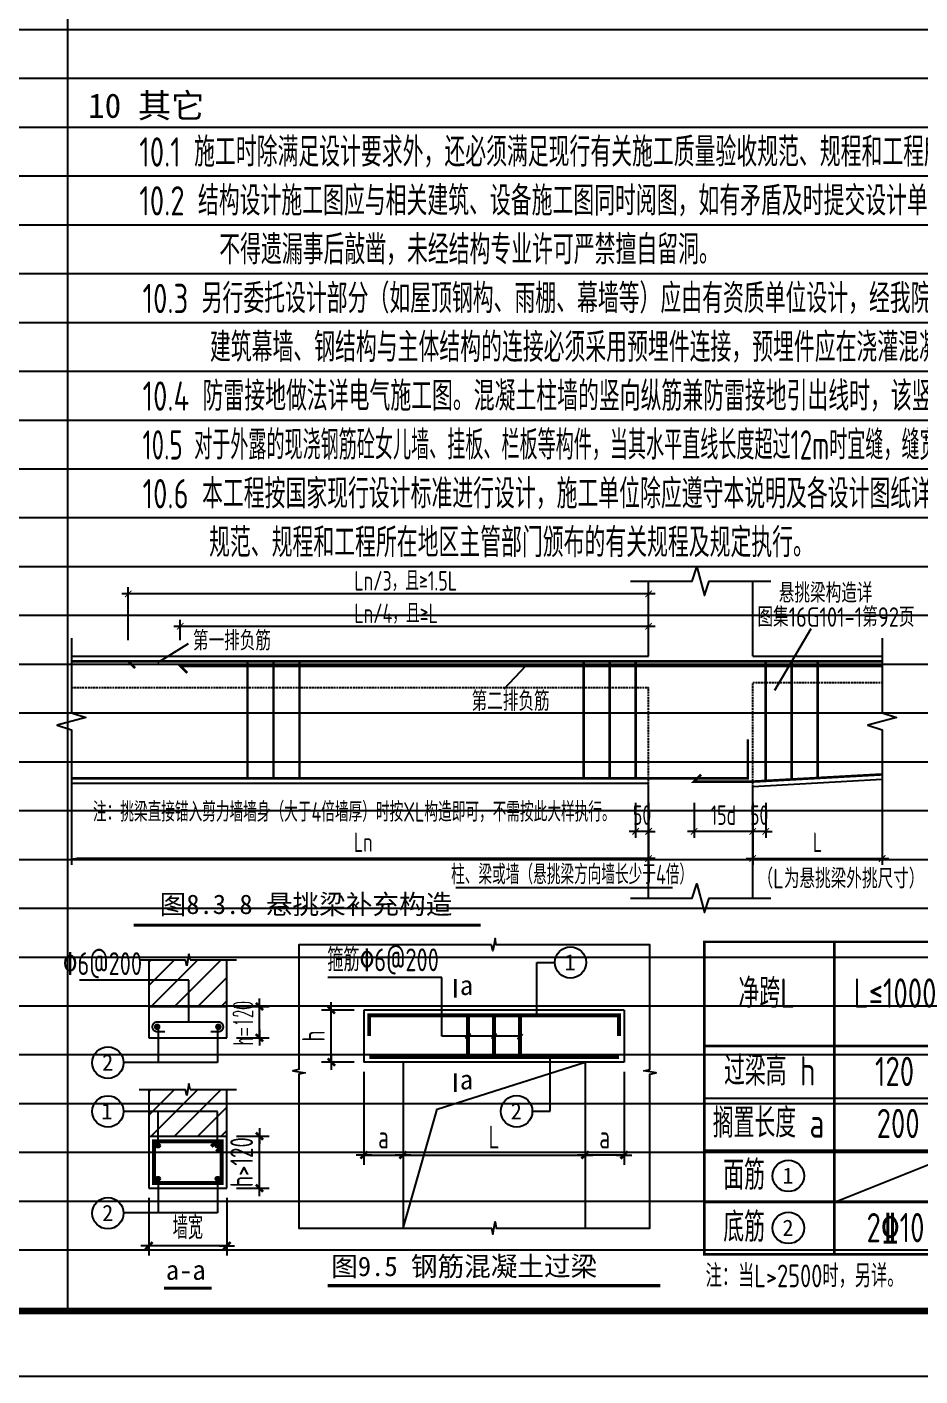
# Model space of a CAD drawing. Extents: x 169490 to 7584583, y -2399407 to 1374371.
# Drawn here: x 2483799 to 2497529, y 813191 to 833917 of the extents above; entities that cross this region are included whole.
import ezdxf
from ezdxf.enums import TextEntityAlignment as Align

# ---------------------------------------------------------------- set-up
doc = ezdxf.new("R2010")
doc.units = 0
doc.header["$LTSCALE"] = 100
doc.linetypes.add('H3普通虚线', pattern=[4.2, 3, -1.2])
doc.layers.get('0').update_dxf_attribs({"linetype": 'CONTINUOUS'})
doc.layers.get('DEFPOINTS').update_dxf_attribs({"linetype": 'CONTINUOUS'})
doc.layers.add('S-1-TEXT', color=7, linetype='CONTINUOUS', lineweight=18)
for name, color, linetype in [('S-BEAM-XRBAR', 20, 'CONTINUOUS'), ('S-DETL-DIM', 151, 'CONTINUOUS'), ('S-DETL-HATCH', 251, 'CONTINUOUS'), ('S-DETL-LINE1', 2, 'CONTINUOUS'), ('S-DETL-LINE2', 2, 'H3普通虚线'), ('S-DETL-RBAR', 1, 'CONTINUOUS'), ('S-DETL-TEXT', 7, 'CONTINUOUS'), ('S-SLAB-DIM', 92, 'CONTINUOUS'), ('S_DETL', 7, 'CONTINUOUS'), ('TEXT', 7, 'CONTINUOUS'), ('图框', 140, 'CONTINUOUS')]:
    doc.layers.add(name, color=color, linetype=linetype)
doc.styles.add('HZ2', font='romans.shx', dxfattribs={"width": 0.5, "bigfont": 'hztxt.shx'})
doc.styles.add('TS', font='tssdeng.shx', dxfattribs={"width": 0.7, "height": 350, "bigfont": 'tssdchn.shx'})
doc.styles.add('TSSD_Dimension', font='Tssdeng.shx', dxfattribs={"width": 0.7, "bigfont": 'tssdchn.shx'})
doc.styles.add('TSSD_Label', font='Tssdeng.shx', dxfattribs={"width": 0.7, "bigfont": 'hztxt.shx'})
doc.styles.add('TXT5', font='simhei.ttf')
doc.styles.add('黑体', font='simhei.ttf', dxfattribs={"width": 0.7})
doc.dimstyles.new('DIM25', dxfattribs={"dimtxt": 300, "dimasz": 0.8, "dimexe": 150, "dimexo": 150, "dimgap": 100, "dimtad": 1, "dimdec": 0, "dimlfac": 0.25, "dimrnd": 1, "dimzin": 0, "dimdsep": 46, "dimtxsty": 'TS', "dimblk": '_DIMX', "dimcen": 0, "dimclrd": 256, "dimclre": 256, "dimclrt": 43, "dimadec": 1, "dimazin": 0, "dimtfac": 1, "dimtdec": 0, "dimtix": 1, "dimtmove": 2, "dimatfit": 3, "dimldrblk": 'ARCHTICK', "dimfxl": 1, "dimtolj": 1, "dimtzin": 1, "dimarcsym": 0})
doc.dimstyles.new('TSSD_25_100', dxfattribs={"dimtxt": 300, "dimasz": 100, "dimexe": 100, "dimexo": 250, "dimgap": 100, "dimtad": 1, "dimdec": 0, "dimlfac": 0.25, "dimzin": 0, "dimdsep": 46, "dimtxsty": 'TSSD_Dimension', "dimblk": 'ARCHTICK', "dimcen": 0, "dimdle": 100, "dimclrt": 7, "dimadec": 0, "dimazin": 0, "dimtfac": 1, "dimtdec": 0, "dimtix": 1, "dimtmove": 2, "dimatfit": 3, "dimldrblk": 'ARCHTICK', "dimfxl": 1, "dimtolj": 1, "dimtzin": 0, "dimarcsym": 0})

# ---------------------------------------------------------------- blocks, each defined once
blk = doc.blocks.new('_DIMX')
blk.add_line((-150, 0), (150, 0))
at = {"const_width": 50}
blk.add_lwpolyline([(-70, -70), (70, 70)], dxfattribs=at)
blk = doc.blocks.new('*D1173')
at = {"layer": 'DEFPOINTS', "color": 0, "transparency": 16777216}
for p in [(2488478, 818814), (2488980, 818814), (2488980, 818014)]:
    blk.add_point(p, dxfattribs=at)
at = {"layer": 'S-DETL-DIM', "lineweight": -2, "transparency": 16777216}
for p, q in [((2488830, 818814), (2488328, 818814)), ((2488478, 818015), (2488478, 818813)), ((2488830, 818014), (2488328, 818014))]:
    blk.add_line(p, q, dxfattribs=at)
at = {"layer": 'S-DETL-DIM', "lineweight": -2, "transparency": 16777216, "xscale": 0.8, "yscale": 0.8, "zscale": 0.8}
for p, rotation in [((2488478, 818814), 90), ((2488478, 818014), 270)]:
    blk.add_blockref('_DIMX', p, dxfattribs=dict(at, rotation=rotation))
at = {"layer": 'S-DETL-DIM', "color": 43, "transparency": 16777216, "insert": (2488203, 818414), "char_height": 350, "attachment_point": 5, "rotation": 90, "style": 'TS'}
blk.add_mtext('\\A1;h', dxfattribs=at)
blk = doc.blocks.new('_ARCHTICK')
at = {"const_width": 0.15}
blk.add_lwpolyline([(-0.5, -0.5), (0.5, 0.5)], dxfattribs=at)
blk = doc.blocks.new('*D1174')
at = {"layer": 'DEFPOINTS', "color": 0, "transparency": 16777216}
for p in [(2488980, 818014), (2489580, 818014), (2489580, 816587)]:
    blk.add_point(p, dxfattribs=at)
at = {"layer": 'S-DETL-DIM', "lineweight": -2, "transparency": 16777216}
for p, q in [((2488980, 817864), (2488980, 816437)), ((2489580, 817864), (2489580, 816437)), ((2488981, 816587), (2489579, 816587))]:
    blk.add_line(p, q, dxfattribs=at)
at = {"layer": 'S-DETL-DIM', "lineweight": -2, "transparency": 16777216, "xscale": 0.8, "yscale": 0.8, "zscale": 0.8, "rotation": 180}
blk.add_blockref('_DIMX', (2488980, 816587), dxfattribs=at)
at = {"layer": 'S-DETL-DIM', "lineweight": -2, "transparency": 16777216, "xscale": 0.8, "yscale": 0.8, "zscale": 0.8}
blk.add_blockref('_DIMX', (2489580, 816587), dxfattribs=at)
at = {"layer": 'S-DETL-DIM', "color": 43, "transparency": 16777216, "insert": (2489280, 816862), "char_height": 350, "attachment_point": 5, "style": 'TS'}
blk.add_mtext('\\A1;a', dxfattribs=at)
blk = doc.blocks.new('*D1175')
at = {"layer": 'DEFPOINTS', "color": 0, "transparency": 16777216}
for p in [(2489580, 818014), (2492380, 818014), (2492380, 816587)]:
    blk.add_point(p, dxfattribs=at)
at = {"layer": 'S-DETL-DIM', "lineweight": -2, "transparency": 16777216}
for p, q in [((2489580, 817864), (2489580, 816437)), ((2492380, 817864), (2492380, 816437)), ((2489581, 816587), (2492379, 816587))]:
    blk.add_line(p, q, dxfattribs=at)
at = {"layer": 'S-DETL-DIM', "lineweight": -2, "transparency": 16777216, "xscale": 0.8, "yscale": 0.8, "zscale": 0.8, "rotation": 180}
blk.add_blockref('_DIMX', (2489580, 816587), dxfattribs=at)
at = {"layer": 'S-DETL-DIM', "lineweight": -2, "transparency": 16777216, "xscale": 0.8, "yscale": 0.8, "zscale": 0.8}
blk.add_blockref('_DIMX', (2492380, 816587), dxfattribs=at)
at = {"layer": 'S-DETL-DIM', "color": 43, "transparency": 16777216, "insert": (2490980, 816862), "char_height": 350, "attachment_point": 5, "style": 'TS'}
blk.add_mtext('\\A1;L', dxfattribs=at)
blk = doc.blocks.new('*D1176')
at = {"layer": 'DEFPOINTS', "color": 0, "transparency": 16777216}
for p in [(2492380, 818014), (2492980, 818014), (2492380, 816587)]:
    blk.add_point(p, dxfattribs=at)
at = {"layer": 'S-DETL-DIM', "lineweight": -2, "transparency": 16777216}
for p, q in [((2492380, 817864), (2492380, 816437)), ((2492980, 817864), (2492980, 816437)), ((2492979, 816587), (2492381, 816587))]:
    blk.add_line(p, q, dxfattribs=at)
at = {"layer": 'S-DETL-DIM', "lineweight": -2, "transparency": 16777216, "xscale": 0.8, "yscale": 0.8, "zscale": 0.8, "rotation": 180}
blk.add_blockref('_DIMX', (2492380, 816587), dxfattribs=at)
at = {"layer": 'S-DETL-DIM', "lineweight": -2, "transparency": 16777216, "xscale": 0.8, "yscale": 0.8, "zscale": 0.8}
blk.add_blockref('_DIMX', (2492980, 816587), dxfattribs=at)
at = {"layer": 'S-DETL-DIM', "color": 43, "transparency": 16777216, "insert": (2492680, 816862), "char_height": 350, "attachment_point": 5, "style": 'TS'}
blk.add_mtext('\\A1;a', dxfattribs=at)
blk = doc.blocks.new('*D1177')
at = {"layer": 'DEFPOINTS', "color": 0, "transparency": 16777216}
for p in [(2485672, 816077), (2486872, 816077), (2485672, 815193)]:
    blk.add_point(p, dxfattribs=at)
at = {"layer": 'S-DETL-DIM', "lineweight": -2, "transparency": 16777216}
for p, q in [((2485672, 815927), (2485672, 815043)), ((2486872, 815927), (2486872, 815043)), ((2486871, 815193), (2485673, 815193))]:
    blk.add_line(p, q, dxfattribs=at)
at = {"layer": 'S-DETL-DIM', "lineweight": -2, "transparency": 16777216, "xscale": 0.8, "yscale": 0.8, "zscale": 0.8, "rotation": 180}
blk.add_blockref('_DIMX', (2485672, 815193), dxfattribs=at)
at = {"layer": 'S-DETL-DIM', "lineweight": -2, "transparency": 16777216, "xscale": 0.8, "yscale": 0.8, "zscale": 0.8}
blk.add_blockref('_DIMX', (2486872, 815193), dxfattribs=at)
at = {"layer": 'S-DETL-DIM', "color": 43, "transparency": 16777216, "insert": (2486272, 815468), "char_height": 350, "attachment_point": 5, "style": 'TS'}
blk.add_mtext('\\A1;墙宽', dxfattribs=at)
blk = doc.blocks.new('*D1184')
at = {"layer": 'DEFPOINTS', "color": 0, "transparency": 16777216}
for p in [(2494956, 822248), (2495156, 822248), (2494956, 821559)]:
    blk.add_point(p, dxfattribs=at)
at = {"layer": 'S-SLAB-DIM', "color": 0, "lineweight": -2, "transparency": 16777216}
for p, q in [((2494956, 821998), (2494956, 821459)), ((2495156, 821998), (2495156, 821459)), ((2494956, 821559), (2494856, 821559)), ((2495156, 821559), (2494956, 821559)), ((2495156, 821559), (2495256, 821559))]:
    blk.add_line(p, q, dxfattribs=at)
at = {"layer": 'S-SLAB-DIM', "color": 0, "lineweight": -2, "transparency": 16777216, "xscale": 100, "yscale": 100, "zscale": 100}
blk.add_blockref('_ARCHTICK', (2494956, 821559), dxfattribs=at)
at = {"layer": 'S-SLAB-DIM', "color": 0, "lineweight": -2, "transparency": 16777216, "xscale": 100, "yscale": 100, "zscale": 100, "rotation": 180}
blk.add_blockref('_ARCHTICK', (2495156, 821559), dxfattribs=at)
at = {"layer": 'S-SLAB-DIM', "color": 7, "transparency": 16777216, "insert": (2495056, 821809), "char_height": 300, "attachment_point": 5, "style": 'TSSD_Dimension'}
blk.add_mtext('\\A1;50', dxfattribs=at)
blk = doc.blocks.new('*D1185')
at = {"layer": 'DEFPOINTS', "color": 0, "transparency": 16777216}
for p in [(2494956, 822248), (2496947, 822248), (2496947, 821143)]:
    blk.add_point(p, dxfattribs=at)
at = {"layer": 'S-SLAB-DIM', "color": 0, "lineweight": -2, "transparency": 16777216}
for p, q in [((2494956, 821998), (2494956, 821043)), ((2496947, 821998), (2496947, 821043)), ((2494856, 821143), (2497047, 821143))]:
    blk.add_line(p, q, dxfattribs=at)
at = {"layer": 'S-SLAB-DIM', "color": 0, "lineweight": -2, "transparency": 16777216, "xscale": 100, "yscale": 100, "zscale": 100, "rotation": 180}
blk.add_blockref('_ARCHTICK', (2494956, 821143), dxfattribs=at)
at = {"layer": 'S-SLAB-DIM', "color": 0, "lineweight": -2, "transparency": 16777216, "xscale": 100, "yscale": 100, "zscale": 100}
blk.add_blockref('_ARCHTICK', (2496947, 821143), dxfattribs=at)
at = {"layer": 'S-SLAB-DIM', "color": 7, "transparency": 16777216, "insert": (2495952, 821393), "char_height": 300, "attachment_point": 5, "style": 'TSSD_Dimension'}
blk.add_mtext('\\A1;L', dxfattribs=at)
blk = doc.blocks.new('*D1186')
at = {"layer": 'DEFPOINTS', "color": 0, "transparency": 16777216}
for p in [(2494056, 822248), (2494956, 822248), (2494056, 821559)]:
    blk.add_point(p, dxfattribs=at)
at = {"layer": 'S-SLAB-DIM', "color": 0, "lineweight": -2, "transparency": 16777216}
for p, q in [((2494056, 821998), (2494056, 821459)), ((2494956, 821998), (2494956, 821459)), ((2495056, 821559), (2493956, 821559))]:
    blk.add_line(p, q, dxfattribs=at)
at = {"layer": 'S-SLAB-DIM', "color": 0, "lineweight": -2, "transparency": 16777216, "xscale": 100, "yscale": 100, "zscale": 100, "rotation": 180}
blk.add_blockref('_ARCHTICK', (2494056, 821559), dxfattribs=at)
at = {"layer": 'S-SLAB-DIM', "color": 0, "lineweight": -2, "transparency": 16777216, "xscale": 100, "yscale": 100, "zscale": 100}
blk.add_blockref('_ARCHTICK', (2494956, 821559), dxfattribs=at)
at = {"layer": 'S-SLAB-DIM', "color": 7, "transparency": 16777216, "insert": (2494506, 821809), "char_height": 300, "attachment_point": 5, "style": 'TSSD_Dimension'}
blk.add_mtext('\\A1;15d', dxfattribs=at)
blk = doc.blocks.new('*D1187')
at = {"layer": 'DEFPOINTS', "color": 0, "transparency": 16777216}
for p in [(2493156, 822248), (2493356, 822248), (2493156, 821559)]:
    blk.add_point(p, dxfattribs=at)
at = {"layer": 'S-SLAB-DIM', "color": 0, "lineweight": -2, "transparency": 16777216}
for p, q in [((2493156, 821998), (2493156, 821459)), ((2493356, 821998), (2493356, 821459)), ((2493156, 821559), (2493056, 821559)), ((2493356, 821559), (2493156, 821559)), ((2493356, 821559), (2493456, 821559))]:
    blk.add_line(p, q, dxfattribs=at)
at = {"layer": 'S-SLAB-DIM', "color": 0, "lineweight": -2, "transparency": 16777216, "xscale": 100, "yscale": 100, "zscale": 100}
blk.add_blockref('_ARCHTICK', (2493156, 821559), dxfattribs=at)
at = {"layer": 'S-SLAB-DIM', "color": 0, "lineweight": -2, "transparency": 16777216, "xscale": 100, "yscale": 100, "zscale": 100, "rotation": 180}
blk.add_blockref('_ARCHTICK', (2493356, 821559), dxfattribs=at)
at = {"layer": 'S-SLAB-DIM', "color": 7, "transparency": 16777216, "insert": (2493256, 821809), "char_height": 300, "attachment_point": 5, "style": 'TSSD_Dimension'}
blk.add_mtext('\\A1;50', dxfattribs=at)
blk = doc.blocks.new('*D1188')
at = {"layer": 'DEFPOINTS', "color": 0, "transparency": 16777216}
for p in [(2485356, 825209), (2485356, 824248), (2493356, 824248)]:
    blk.add_point(p, dxfattribs=at)
at = {"layer": 'S-SLAB-DIM', "color": 0, "lineweight": -2, "transparency": 16777216}
for p, q in [((2485356, 824498), (2485356, 825309)), ((2493356, 824498), (2493356, 825309)), ((2493456, 825209), (2485256, 825209))]:
    blk.add_line(p, q, dxfattribs=at)
at = {"layer": 'S-SLAB-DIM', "color": 0, "lineweight": -2, "transparency": 16777216, "xscale": 100, "yscale": 100, "zscale": 100, "rotation": 180}
blk.add_blockref('_ARCHTICK', (2485356, 825209), dxfattribs=at)
at = {"layer": 'S-SLAB-DIM', "color": 0, "lineweight": -2, "transparency": 16777216, "xscale": 100, "yscale": 100, "zscale": 100}
blk.add_blockref('_ARCHTICK', (2493356, 825209), dxfattribs=at)
blk = doc.blocks.new('*D1189')
at = {"layer": 'DEFPOINTS', "color": 0, "transparency": 16777216}
for p in [(2484482, 822248), (2493356, 822248), (2484482, 821143)]:
    blk.add_point(p, dxfattribs=at)
at = {"layer": 'S-SLAB-DIM', "color": 0, "lineweight": -2, "transparency": 16777216}
for p, q in [((2484482, 821998), (2484482, 821043)), ((2493356, 821998), (2493356, 821043)), ((2493456, 821143), (2484582, 821143))]:
    blk.add_line(p, q, dxfattribs=at)
at = {"layer": 'S-SLAB-DIM', "color": 0, "transparency": 16777216}
blk.add_solid([(2484582, 821160), (2484582, 821126), (2484482, 821143)], dxfattribs=at)
at = {"layer": 'S-SLAB-DIM', "color": 0, "lineweight": -2, "transparency": 16777216, "xscale": 100, "yscale": 100, "zscale": 100}
blk.add_blockref('_ARCHTICK', (2493356, 821143), dxfattribs=at)
at = {"layer": 'S-SLAB-DIM', "color": 7, "transparency": 16777216, "insert": (2488969, 821393), "char_height": 300, "attachment_point": 5, "style": 'TSSD_Dimension'}
blk.add_mtext('\\A1;Ln', dxfattribs=at)
blk = doc.blocks.new('*D1190')
at = {"layer": 'DEFPOINTS', "color": 0, "transparency": 16777216}
for p in [(2486156, 824709), (2486156, 824248), (2493356, 824248)]:
    blk.add_point(p, dxfattribs=at)
at = {"layer": 'S-SLAB-DIM', "color": 0, "lineweight": -2, "transparency": 16777216}
for p, q in [((2493456, 824709), (2486056, 824709)), ((2486156, 824498), (2486156, 824809)), ((2493356, 824498), (2493356, 824809))]:
    blk.add_line(p, q, dxfattribs=at)
at = {"layer": 'S-SLAB-DIM', "color": 0, "lineweight": -2, "transparency": 16777216, "xscale": 100, "yscale": 100, "zscale": 100, "rotation": 180}
blk.add_blockref('_ARCHTICK', (2486156, 824709), dxfattribs=at)
at = {"layer": 'S-SLAB-DIM', "color": 0, "lineweight": -2, "transparency": 16777216, "xscale": 100, "yscale": 100, "zscale": 100}
blk.add_blockref('_ARCHTICK', (2493356, 824709), dxfattribs=at)
blk = doc.blocks.new('*D1191')
at = {"layer": 'DEFPOINTS', "color": 0, "transparency": 16777216}
for p in [(2486872, 816877), (2487374, 816877), (2486872, 816077)]:
    blk.add_point(p, dxfattribs=at)
at = {"layer": 'S-DETL-DIM', "lineweight": -2, "transparency": 16777216}
for p, q in [((2487022, 816877), (2487524, 816877)), ((2487374, 816878), (2487374, 816878)), ((2487374, 816077), (2487374, 816877)), ((2487022, 816077), (2487524, 816077)), ((2487374, 816076), (2487374, 816075))]:
    blk.add_line(p, q, dxfattribs=at)
at = {"layer": 'S-DETL-DIM', "lineweight": -2, "transparency": 16777216, "xscale": 0.8, "yscale": 0.8, "zscale": 0.8}
for p, rotation in [((2487374, 816877), 270), ((2487374, 816077), 90)]:
    blk.add_blockref('_DIMX', p, dxfattribs=dict(at, rotation=rotation))
at = {"layer": 'S-DETL-DIM', "color": 43, "transparency": 16777216, "insert": (2487099, 816477), "char_height": 350, "attachment_point": 5, "rotation": 90, "style": 'TS'}
blk.add_mtext('\\A1;h>120', dxfattribs=at)
blk = doc.blocks.new('*D1192')
at = {"layer": 'DEFPOINTS', "color": 0, "transparency": 16777216}
for p in [(2486872, 818869), (2487374, 818869), (2486872, 818389)]:
    blk.add_point(p, dxfattribs=at)
at = {"layer": 'S-DETL-DIM', "lineweight": -2, "transparency": 16777216}
for p, q in [((2487022, 818869), (2487524, 818869)), ((2487374, 818390), (2487374, 818868)), ((2487022, 818389), (2487524, 818389))]:
    blk.add_line(p, q, dxfattribs=at)
at = {"layer": 'S-DETL-DIM', "lineweight": -2, "transparency": 16777216, "xscale": 0.8, "yscale": 0.8, "zscale": 0.8}
for p, rotation in [((2487374, 818869), 90), ((2487374, 818389), 270)]:
    blk.add_blockref('_DIMX', p, dxfattribs=dict(at, rotation=rotation))

msp = doc.modelspace()

# ---------------------------------------------------------------- hatches: boundary and pattern name
at = {"layer": 'S-DETL-HATCH'}
h = msp.add_hatch(dxfattribs=at)
h.set_pattern_fill('ANSI31', color=256, scale=80, style=0)
h.set_pattern_definition([(225, (4097830.5, 850466.45), (179.605122, -179.605122), [])])
h.paths.add_polyline_path([(2486254.8, 819491.3), (2486237.1, 819585.6), (2485671.7, 819585.6), (2485671.7, 818869.2), (2486871.7, 818869.2), (2486871.7, 819585.6), (2486309.1, 819585.6), (2486288.6, 819679.9)])
h = msp.add_hatch(dxfattribs=at)
h.set_pattern_fill('ANSI31', color=256, scale=80, style=0)
h.set_pattern_definition([(225, (4097830.5, 848474), (179.605122, -179.605122), [])])
h.paths.add_polyline_path([(2486254.8, 817498.9), (2486237.1, 817593.2), (2485671.7, 817593.2), (2485671.7, 816876.8), (2486871.7, 816876.8), (2486871.7, 817593.2), (2486309.1, 817593.2), (2486288.6, 817687.5)])
at = {"layer": 'S-DETL-TEXT'}
h = msp.add_hatch(color=256, dxfattribs=at)
edge = h.paths.add_edge_path()
edge.add_arc((2485813.9, 816731.6), 31.3, 0, 360)
h = msp.add_hatch(color=256, dxfattribs=at)
edge = h.paths.add_edge_path()
edge.add_arc((2486729.5, 816731.6), 31.3, 0, 360)
h = msp.add_hatch(color=256, dxfattribs=at)
edge = h.paths.add_edge_path()
edge.add_arc((2485813.9, 816222), 31.3, 0, 360)
h = msp.add_hatch(color=256, dxfattribs=at)
edge = h.paths.add_edge_path()
edge.add_arc((2486729.5, 816222), 31.3, 0, 360)

# ---------------------------------------------------------------- linework, layer by layer
msp.add_lwpolyline([(2441386, 854191.4), (2505186, 854191.4), (2505186, 814191.4), (2441386, 814191.4)], close=True)
at = {"layer": 'DEFPOINTS', "color": 252}
for p, q in [((2484423.5, 851878.9), (2484423.5, 814191.4)), ((2441386, 833878.9), (2505186, 833878.9)), ((2441386, 833128.9), (2505186, 833128.9)), ((2441386, 832378.9), (2505186, 832378.9)), ((2441386, 831628.9), (2505186, 831628.9)), ((2441386, 830878.9), (2505186, 830878.9)), ((2441386, 830128.9), (2505186, 830128.9)), ((2441386, 829378.9), (2505186, 829378.9)), ((2441386, 828628.9), (2505186, 828628.9)), ((2441386, 827878.9), (2505186, 827878.9)), ((2441386, 827128.9), (2505186, 827128.9)), ((2441386, 826378.9), (2505186, 826378.9)), ((2441386, 825628.9), (2505186, 825628.9)), ((2441386, 824878.9), (2505186, 824878.9)), ((2441386, 824128.9), (2505186, 824128.9)), ((2441386, 823378.9), (2505186, 823378.9)), ((2441386, 822628.9), (2505186, 822628.9)), ((2441386, 821878.9), (2505186, 821878.9)), ((2441386, 821128.9), (2505186, 821128.9)), ((2441386, 820378.9), (2505186, 820378.9)), ((2441386, 819628.9), (2505186, 819628.9)), ((2441386, 818878.9), (2505186, 818878.9)), ((2441386, 818128.9), (2505186, 818128.9)), ((2441386, 817378.9), (2505186, 817378.9)), ((2441386, 816628.9), (2505186, 816628.9)), ((2441386, 815878.9), (2505186, 815878.9)), ((2441386, 815128.9), (2505186, 815128.9))]:
    msp.add_line(p, q, dxfattribs=at)
at = {"layer": 'S-BEAM-XRBAR', "const_width": 40}
for points in [[(2484481.8, 824173.4), (2496947.2, 824173.4)], [(2485462.4, 824067.3), (2485356.3, 824173.4), (2496947.2, 824173.4)], [(2486262.4, 823992.3), (2486156.3, 824098.4), (2496947.2, 824098.4)], [(2487188.9, 822369.7), (2487188.9, 824173.4)], [(2487588.9, 822369.7), (2487588.9, 824173.4)], [(2487988.9, 822369.7), (2487988.9, 824173.4)], [(2492356.3, 822369.7), (2492356.3, 824173.4)], [(2492756.3, 822369.7), (2492756.3, 824173.4)], [(2493156.3, 822369.7), (2493156.3, 824173.4)], [(2495156.3, 822334.6), (2495156.3, 824173.4)], [(2495556.3, 822356.8), (2495556.3, 824173.4)], [(2495956.3, 822379), (2495956.3, 824173.4)], [(2484481.8, 822373.4), (2494881.3, 822373.4), (2494881.3, 822972.9)], [(2494162.4, 822429.4), (2494056.3, 822323.4), (2494954.2, 822323.4), (2496947.2, 822434.1)]]:
    msp.add_lwpolyline(points, dxfattribs=at)
at = {"layer": 'S-DETL-HATCH'}
for p, q in [((2485521.7, 819585.6), (2486237.1, 819585.6)), ((2486254.8, 819491.3), (2486237.1, 819585.6)), ((2486288.6, 819679.9), (2486254.8, 819491.3)), ((2486309.1, 819585.6), (2486288.6, 819679.9)), ((2486309.1, 819585.6), (2487021.7, 819585.6)), ((2486288.6, 817687.5), (2486254.8, 817498.9)), ((2486309.1, 817593.2), (2486288.6, 817687.5)), ((2485521.7, 817593.2), (2486237.1, 817593.2)), ((2486254.8, 817498.9), (2486237.1, 817593.2)), ((2486309.1, 817593.2), (2487021.7, 817593.2))]:
    msp.add_line(p, q, dxfattribs=at)
msp.add_lwpolyline([(2490942.6, 819818), (2487980, 819818), (2487980, 817898.7), (2487885.7, 817881.1), (2488074.3, 817847.2), (2487980, 817826.7), (2487980, 815464.1), (2490942.6, 815464.1), (2490963.1, 815369.8), (2490996.9, 815558.5), (2491014.6, 815464.1), (2493375.9, 815464.1), (2493375.9, 817826.7), (2493470.2, 817847.2), (2493281.6, 817881.1), (2493375.9, 817898.7), (2493375.9, 819818), (2491014.6, 819818), (2490996.9, 819912.4), (2490963.1, 819723.7), (2490942.6, 819818)], dxfattribs=at)
at = {"layer": 'S-DETL-LINE1'}
for p, q in [((2493356.3, 824248.4), (2493356.3, 825403.9)), ((2494956.3, 824248.4), (2494956.3, 825403.9)), ((2484481.8, 824248.4), (2493356.3, 824248.4)), ((2494956.3, 824248.4), (2496947.2, 824248.4)), ((2484481.8, 822298.4), (2493356.3, 822298.4)), ((2493356.3, 820534.9), (2493356.3, 822248.4)), ((2494956.3, 822248.4), (2496947.2, 822359)), ((2494956.3, 820534.9), (2494956.3, 822248.4)), ((2485671.7, 819585.6), (2485671.7, 818389.1)), ((2486871.7, 818389.1), (2486871.7, 819585.6)), ((2485671.7, 818869.2), (2486871.7, 818869.2)), ((2492980, 818814.1), (2488980, 818814.1)), ((2488980, 818814.1), (2488980, 818014.1)), ((2492980, 818814.1), (2492980, 818014.1)), ((2485671.7, 818389.1), (2486871.7, 818389.1)), ((2492980, 818014.1), (2488980, 818014.1)), ((2489580, 818014.1), (2489580, 815464.1)), ((2492380, 818014.1), (2492380, 815464.1)), ((2485671.7, 817593.2), (2485671.7, 816076.8)), ((2486871.7, 816076.8), (2486871.7, 817593.2)), ((2485671.7, 816876.8), (2486871.7, 816876.8)), ((2485671.7, 816076.8), (2486871.7, 816076.8))]:
    msp.add_line(p, q, dxfattribs=at)
for points in [[(2493076.3, 825403.9), (2494026.3, 825403.9), (2494096.3, 825623.9), (2494216.3, 825183.9), (2494286.3, 825403.9), (2495236.3, 825403.9)], [(2484481.8, 824528.4), (2484481.8, 823378.4), (2484701.8, 823308.4), (2484261.8, 823188.4), (2484481.8, 823118.4), (2484481.8, 821968.4)], [(2496947.2, 824528.4), (2496947.2, 823378.4), (2497167.2, 823308.4), (2496727.2, 823188.4), (2496947.2, 823118.4), (2496947.2, 821786.5)], [(2493076.3, 820534.9), (2494026.3, 820534.9), (2494096.3, 820754.9), (2494216.3, 820314.9), (2494286.3, 820534.9), (2495236.3, 820534.9)], [(2489580, 815464.1), (2490103.5, 817289.4), (2492380, 818014.1)]]:
    msp.add_lwpolyline(points, dxfattribs=at)
at = {"layer": 'S-DETL-LINE2', "ltscale": 0.1}
for p, q in [((2484481.8, 823768.4), (2493356.3, 823768.4)), ((2493356.3, 822248.4), (2493356.3, 823768.4)), ((2494956.3, 823848.4), (2496947.2, 823848.4)), ((2494956.3, 822248.4), (2494956.3, 823848.4))]:
    msp.add_line(p, q, dxfattribs=at)
at = {"layer": 'S-DETL-RBAR', "color": 1, "const_width": 60}
for points in [[(2489060, 818414.1), (2489060, 818734.1), (2492900, 818734.1), (2492900, 818414.1)], [(2490580, 818094.1), (2490580, 818734.1)], [(2490980, 818094.1), (2490980, 818734.1)], [(2491380, 818094.1), (2491380, 818734.1)], [(2492900, 818094.1), (2489060, 818094.1)], [(2486631.7, 816716.8), (2486711.7, 816796.8)], [(2486711.7, 816636.8), (2486791.7, 816716.8)]]:
    msp.add_lwpolyline(points, dxfattribs=at)
msp.add_lwpolyline([(2486791.7, 816796.8), (2485751.7, 816796.8), (2485751.7, 816156.8), (2486791.7, 816156.8)], close=True, dxfattribs=at)
at = {"layer": 'S-DETL-TEXT'}
for p, q in [((2491637.4, 819544.8), (2491913.5, 819544.8)), ((2491637.4, 818734.1), (2491637.4, 819544.8)), ((2490177.2, 819311.9), (2488426.4, 819311.9)), ((2490177.2, 818414.1), (2490177.2, 819311.9)), ((2486288.6, 819272.6), (2484608.4, 819272.6)), ((2486288.6, 818631.8), (2486288.6, 819272.6)), ((2485813.9, 818545), (2485813.9, 818010)), ((2486729.5, 818545), (2486729.5, 818010)), ((2491380, 818414.1), (2490177.2, 818414.1)), ((2491844.4, 817258.1), (2491844.4, 818094.1)), ((2486729.5, 818010), (2485284.1, 818010)), ((2494212.6, 817462.3), (2504212.6, 817462.3)), ((2486729.5, 817255.9), (2485284.1, 817255.9)), ((2485813.9, 816762.8), (2485813.9, 817255.9)), ((2486729.5, 816762.8), (2486729.5, 817255.9)), ((2491568.2, 817258.1), (2491844.4, 817258.1)), ((2494212.6, 816662.3), (2504212.6, 816662.3)), ((2496212.6, 815862.3), (2498212.6, 816662.3)), ((2485813.9, 816190.7), (2485813.9, 815697.6)), ((2486729.5, 816190.7), (2486729.5, 815697.6)), ((2494212.6, 815862.3), (2504212.6, 815862.3)), ((2486729.5, 815697.6), (2485284.1, 815697.6))]:
    msp.add_line(p, q, dxfattribs=at)
for points, const_width in [([(2485439.6, 820118), (2490776.4, 820118)], 50), ([(2504212.6, 819862.3), (2504212.6, 815062.3), (2494212.6, 815062.3), (2494212.6, 819862.3), (2504212.6, 819862.3)], 40), ([(2496212.6, 819862.3), (2496212.6, 815062.3)], 40), ([(2490384.5, 819291.4), (2490384.5, 819005.8)], 40), ([(2490620, 818454.1), (2490540, 818374.1)], 32), ([(2491020, 818454.1), (2490940, 818374.1)], 32), ([(2491420, 818444.3), (2491340, 818364.3)], 32), ([(2494212.6, 818262.3), (2504212.6, 818262.3)], 40), ([(2490384.5, 817840.3), (2490384.5, 817554.7)], 40), ([(2486638.5, 814541.4), (2485905, 814541.4)], 50), ([(2488421.3, 814581.3), (2493538.7, 814581.3)], 50)]:
    msp.add_lwpolyline(points, dxfattribs=dict(at, const_width=const_width))
for centre, radius in [((2492154.9, 819544.8), 241.4), ((2485042.7, 818005.4), 241.4), ((2485042.7, 817255.9), 241.4), ((2491326.8, 817258.1), 241.4), ((2485813.9, 816731.6), 31.3), ((2486729.5, 816731.6), 31.3), ((2495504.1, 816266.5), 241.4), ((2485813.9, 816222), 31.3), ((2486729.5, 816222), 31.3), ((2485042.7, 815693), 241.4), ((2495504.1, 815466.5), 241.4)]:
    msp.add_circle(centre, radius, dxfattribs=at)
at = {"layer": 'S-SLAB-DIM'}
msp.add_line((2484481.8, 821968.4), (2484481.8, 821042.9), dxfattribs=at)
at = {"layer": 'S_DETL', "color": 1, "const_width": 30}
msp.add_lwpolyline([(2486621.7, 818481.8), (2486741.7, 818481.8, 1), (2486741.7, 818631.8), (2485801.7, 818631.8, 1), (2485801.7, 818481.8), (2485921.7, 818481.8)], format="xyb", dxfattribs=at)
at = {"layer": 'S_DETL', "color": 1, "lineweight": -3, "const_width": 50}
for points in [[(2485776.7, 818556.8, 1), (2485826.7, 818556.8, 1)], [(2486716.7, 818556.8, 1), (2486766.7, 818556.8, 1)]]:
    msp.add_lwpolyline(points, format="xyb", close=True, dxfattribs=at)
at = {"layer": 'TEXT'}
for p, q in [((2495294.7, 823729.5), (2495854.8, 824676.2)), ((2485809.9, 824153.4), (2486279.8, 824445)), ((2491461.7, 824098.4), (2491131.9, 823743.8)), ((2490391.2, 820696.6), (2493722.3, 820696.6))]:
    msp.add_line(p, q, dxfattribs=at)
at = {"layer": '图框'}
msp.add_lwpolyline([(2438886, 813191.4), (2513186, 813191.4), (2513186, 855191.4), (2438886, 855191.4)], close=True, dxfattribs=at)
at = {"layer": '图框', "const_width": 100}
msp.add_lwpolyline([(2441386, 814191.4), (2512186, 814191.4), (2512186, 854191.4), (2441386, 854191.4)], close=True, dxfattribs=at)

# ---------------------------------------------------------------- texts
at = {"layer": 'S-1-TEXT', "style": '黑体'}
msp.add_text('10 其它', height=375, dxfattribs=at).set_placement((2484738.3, 832521.4))
at = {"layer": 'S-1-TEXT', "style": 'TS'}
for s, width, p in [('10.1 施工时除满足设计要求外，还必须满足现行有关施工质量验收规范、规程和工程所在地的有关规定。', 0.75, (2485526.1, 831771.4)), ('10.2 结构设计施工图应与相关建筑、设备施工图同时阅图，如有矛盾及时提交设计单位复核；所有预留预埋应事先留置，', 0.75, (2485526.1, 831021.4)), ('      不得遗漏事后敲凿，未经结构专业许可严禁擅自留洞。', 0.75, (2485526.1, 830271.4)), ('10.3 另行委托设计部分（如屋顶钢构、雨棚、幕墙等）应由有资质单位设计，经我院相关设计人员审查认可后方可施工。', 0.75, (2485576.1, 829521.4)), ('建筑幕墙、钢结构与主体结构的连接必须采用预埋件连接，预埋件应在浇灌混凝土时预埋。', 0.75, (2486612.2, 828771.4)), ('10.4 防雷接地做法详电气施工图。混凝土柱墙的竖向纵筋兼防雷接地引出线时，该竖向纵筋通长的各连接均采用焊接连接。', 0.75, (2485576.1, 828021.4)), ('10.5 对于外露的现浇钢筋砼女儿墙、挂板、栏板等构件，当其水平直线长度超过12m时宜缝，缝宽20(深15)mm，钢筋不断，内嵌油膏。', 0.65, (2485576.1, 827271.4)), ('10.6 本工程按国家现行设计标准进行设计，施工单位除应遵守本说明及各设计图纸详图外，尚应执行现行国家施工', 0.75, (2485576.1, 826521.4)), ('规范、规程和工程所在地区主管部门颁布的有关规程及规定执行。', 0.75, (2486598.7, 825771.4))]:
    msp.add_text(s, height=450, dxfattribs=dict(at, width=width)).set_placement(p)
at = {"layer": 'S-DETL-DIM', "color": 43, "style": 'HZ2', "width": 0.5}
msp.add_text('h=120', height=300, rotation=90, dxfattribs=at).set_placement((2487272.6, 818273.9))
at = {"layer": 'S-DETL-TEXT', "style": '黑体'}
msp.add_text('图8.3.8 悬挑梁补充构造', height=300, dxfattribs=at).set_placement((2488087.7, 820289.1), align=Align.CENTER)
at = {"layer": 'S-DETL-TEXT', "style": 'TS', "width": 0.75}
for s, height, p in [('\x826@200', 350, (2484350.4, 819352.5)), ('箍筋\x826@200', 350, (2488414.6, 819410.4)), ('净跨L', 450, (2494737, 818850)), (' L≤1000', 450, (2496302.9, 818850)), ('过梁高 h', 450, (2494515.8, 817653.7)), ('120', 450, (2496836.2, 817646)), ('搁置长度 a', 450, (2494341.4, 816853.7)), ('200', 450, (2496862.2, 816846)), ('面筋', 450, (2494503.8, 816053.7)), ('底筋', 450, (2494503.8, 815253.7)), ('2\x8410', 450, (2496706.4, 815246)), ('注：当L>2500时，另详。', 350, (2494232.1, 814554.8))]:
    msp.add_text(s, height=height, dxfattribs=at).set_placement(p)
at = {"layer": 'S-DETL-TEXT'}
for s, height, style, p in [('1', 250, 'TXT5', (2492064.6, 819422.5)), ('a', 300, '黑体', (2490454.1, 819045.7)), ('2', 250, 'TXT5', (2484955.1, 817883.1)), ('a', 300, '黑体', (2490454.1, 817594.6)), ('1', 250, 'TXT5', (2484942.6, 817133.7)), ('2', 250, 'TXT5', (2491236.5, 817135.8)), ('1', 250, 'TXT5', (2495413.8, 816144.3)), ('2', 250, 'TXT5', (2484955.1, 815570.8)), ('2', 250, 'TXT5', (2495413.8, 815344.3)), ('图9.5 钢筋混凝土过梁', 300, '黑体', (2488476.4, 814726.4)), ('a-a', 300, '黑体', (2485933.8, 814669.3))]:
    msp.add_text(s, height=height, dxfattribs=dict(at, style=style)).set_placement(p)
at = {"layer": 'TEXT', "style": 'TSSD_Label'}
for s, width, p in [('Ln/3，且≥1.5L', 0.7, (2488832.5, 825258.6)), ('悬挑梁构造详', 0.8, (2495357.7, 825071.8)), ('Ln/4，且≥L', 0.7, (2488832.5, 824758.6)), ('图集16G101-1第92页', 0.8, (2495028.5, 824701.7)), ('第一排负筋', 0.8, (2486350.2, 824338.5)), ('第二排负筋', 0.8, (2490634.4, 823410.4)), ('注：挑梁直接锚入剪力墙墙身（大于4倍墙厚）时按XL构造即可，不需按此大样执行。', 0.7, (2484813.3, 821708.4)), ('柱、梁或墙（悬挑梁方向墙长少于4倍）', 0.7, (2490319.8, 820746.6)), ('（L为悬挑梁外挑尺寸）', 0.8, (2495030.9, 820684.2))]:
    msp.add_text(s, height=300, dxfattribs=dict(at, width=width)).set_placement(p)

# ---------------------------------------------------------------- dimensions: what is measured, and where the dimension line sits
at = {"layer": 'S-DETL-DIM'}
for base, p1, p2, angle, text, picture, middle in [((2487373.6, 818869.2), (2486871.7, 818389.1), (2486871.7, 818869.2), 90, ' ', '*D1192', (2487373.6, 818629.2)), ((2488478.2, 818814.1), (2488980, 818014.1), (2488980, 818814.1), 90, 'h', '*D1173', (2488203.2, 818414.1)), ((2487373.6, 816876.8), (2486871.7, 816076.8), (2486871.7, 816876.8), 90, 'h>120', '*D1191', (2487098.6, 816476.8)), ((2485671.7, 815193.3), (2486871.7, 816076.8), (2485671.7, 816076.8), 180, '墙宽', '*D1177', (2486271.7, 815468.3))]:
    dim = msp.add_linear_dim(base=base, p1=p1, p2=p2, angle=angle, text=text, dimstyle='DIM25', dxfattribs=at)
    dim.commit()
    dim.dimension.update_dxf_attribs({"geometry": picture, "text_midpoint": middle})
for base, p1, p2, text, picture, middle in [((2489580, 816586.8), (2488980, 818014.1), (2489580, 818014.1), 'a', '*D1174', (2489280, 816861.8)), ((2492380, 816586.8), (2489580, 818014.1), (2492380, 818014.1), 'L', '*D1175', (2490980, 816861.8)), ((2492380, 816586.8), (2492980, 818014.1), (2492380, 818014.1), 'a', '*D1176', (2492680, 816861.8))]:
    dim = msp.add_linear_dim(base=base, p1=p1, p2=p2, text=text, dimstyle='DIM25', dxfattribs=at)
    dim.commit()
    dim.dimension.update_dxf_attribs({"geometry": picture, "text_midpoint": middle})
at = {"layer": 'S-SLAB-DIM'}
for base, p1, p2, text, picture, middle in [((2485356.3, 825208.6), (2493356.3, 824248.4), (2485356.3, 824248.4), ' ', '*D1188', (2489356.3, 825208.6)), ((2486156.3, 824708.6), (2493356.3, 824248.4), (2486156.3, 824248.4), ' ', '*D1190', (2489756.3, 824708.6)), ((2494056.3, 821558.7), (2494956.3, 822248.4), (2494056.3, 822248.4), '15d', '*D1186', (2494506.3, 821808.7)), ((2496947.2, 821142.9), (2494956.3, 822248.4), (2496947.2, 822248.4), 'L', '*D1185', (2495951.7, 821392.9))]:
    dim = msp.add_linear_dim(base=base, p1=p1, p2=p2, text=text, dimstyle='TSSD_25_100', dxfattribs=at)
    dim.commit()
    dim.dimension.update_dxf_attribs({"geometry": picture, "text_midpoint": middle})
dim = msp.add_linear_dim(base=(2484481.8, 821142.9), p1=(2493356.3, 822248.4), p2=(2484481.8, 822248.4), angle=180, text='Ln', dimstyle='TSSD_25_100', override={"dimblk1": 'ARCHTICK', "dimsah": 1}, dxfattribs=at)
dim.commit()
dim.dimension.update_dxf_attribs({"geometry": '*D1189', "text_midpoint": (2488969, 821392.9)})
for base, p1, p2, picture, middle in [((2493156.3, 821558.7), (2493356.3, 822248.4), (2493156.3, 822248.4), '*D1187', (2493256.3, 821808.7)), ((2494956.3, 821558.7), (2495156.3, 822248.4), (2494956.3, 822248.4), '*D1184', (2495056.3, 821808.7))]:
    dim = msp.add_linear_dim(base=base, p1=p1, p2=p2, dimstyle='TSSD_25_100', dxfattribs=at)
    dim.commit()
    dim.dimension.update_dxf_attribs({"geometry": picture, "text_midpoint": middle})

doc.saveas('drawing.dxf')
